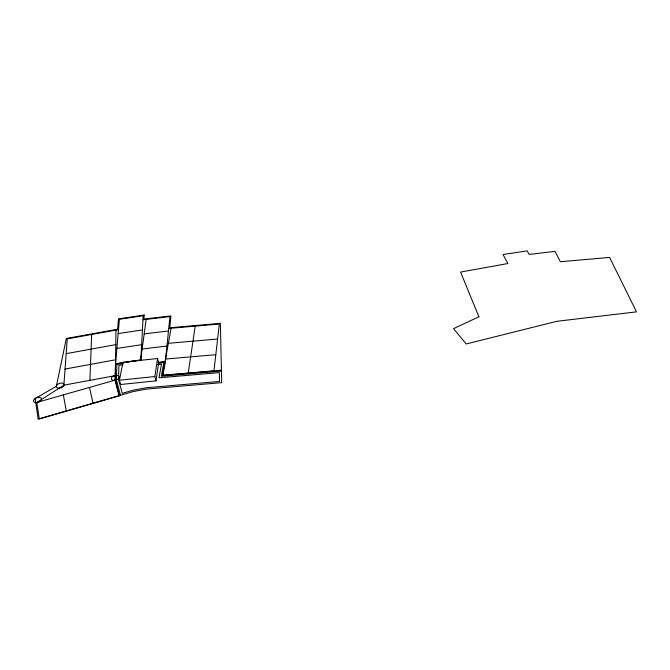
<?xml version="1.0" encoding="UTF-8"?>
<svg xmlns="http://www.w3.org/2000/svg" width="670" height="670" viewBox="0 0 670 670"><rect width="100%" height="100%" fill="white"/><g stroke="black" fill="none" stroke-linecap="round" stroke-linejoin="round"><path stroke-width="1" d="M115.784 375.543L63.859 385.166L36.858 402.444L39.254 418.993L119.419 395.786L115.341 380.049L115.944 330.109M89.897 380.342L91.673 334.481M63.859 385.166L67.276 338.878L118.506 329.64M140.541 360.854L146.161 319.389M155.984 380.853L158.673 362.813L157.559 358.55L123.004 362.127L119.419 380.217L120.692 384.505L155.984 380.853L154.837 376.548L157.559 358.55M188.195 373.274L195.205 326.131M171.118 328.233L162.492 375.485L213.939 371.054L219.316 324.029L168.731 328.442M36.858 402.444L115.341 380.049M65.049 369.061L115.835 359.74M66.188 353.651L115.893 344.606M123.037 363.45L116.848 364.388L116.438 379.982L120.424 395.267M122.995 364.731L118.917 365.351L118.548 379.53L122.208 393.349L133.104 390.2L146.244 387.737L219.542 381.456L219.366 372.612L158.983 377.805L161.529 364.162L157.383 364.664M116.856 348.425L141.638 344.69M123.648 362.512L115.483 363.751L115.047 380.359L119.009 395.677M125.692 362.202L141.01 359.865M124.092 362.646L115.5 363.952L119.411 319.288L143.171 315.754L140.817 360.108L131.705 361.49M127.191 362.177L129.679 361.8M118.163 333.551L142.417 329.916M142.953 319.766L169.929 316.567L165.356 361.775L157.994 362.654M144.192 333.886L168.471 330.997M142.141 349.003L166.947 346.055M158.371 362.395L165.373 361.557L162.877 375.225L221.418 370.192M158.849 363.19L163.84 362.596L161.328 376.255L221.443 371.088M119.419 380.217L154.837 376.548M168.363 343.308L217.599 339.028M165.49 359.045L215.807 354.69M89.512 387.419L93.046 403.424M63.349 394.881L66.33 411.162M144.159 315.051L143.95 319.079L170.951 315.888L169.761 327.764L220.363 323.35L221.703 382.654L146.127 389.136L133.305 391.54L38.123 419.085L35.167 398.491L56.347 386.339L66.338 338.467L117.577 329.238L118.498 318.87L144.159 315.051M478.908 316.784L453.531 328.643L466.203 343.97L556.929 321.29L636.5 311.86L609.591 257.406L560.346 261.744L555.036 251.376L529.2 254.433L527.19 250.915L503.061 254.491L507.843 263.536L460.583 272.079L478.908 316.784M58.918 388.206A4.087 2.362 -18.6 0 0 64.178 384.362A4.087 2.362 -18.6 0 0 57.771 384.27A4.087 2.362 -18.6 0 0 58.918 388.206M36.054 402.67A4.188 2.42 -19.8 0 0 41.507 398.7A4.188 2.42 -19.8 0 0 35.016 398.591A4.188 2.42 -19.8 0 0 36.054 402.67M113.791 380.418A4.012 2.387 -16.6 0 0 119.101 376.8A4.012 2.387 -16.6 0 0 112.82 376.406A4.012 2.387 -16.6 0 0 113.791 380.418"/></g></svg>
